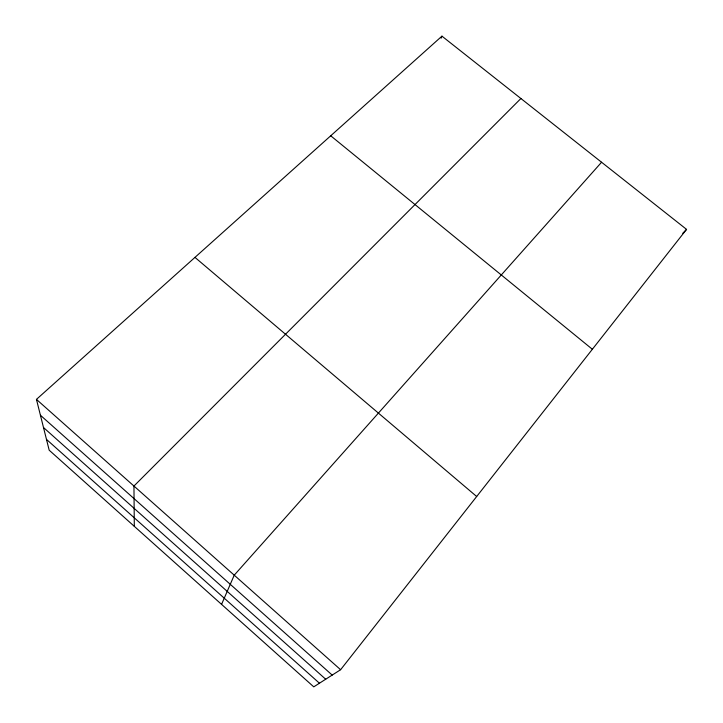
<?xml version="1.0" encoding="UTF-8"?>
<svg xmlns="http://www.w3.org/2000/svg" width="723" height="723" viewBox="0 0 723 723"><rect width="100%" height="100%" fill="white"/><g stroke="black" fill="none" stroke-linecap="round" stroke-linejoin="round"><path stroke-width="1.08" d="M441.138 38.183L441.952 36.15L686.552 229.372L340.605 669.715L313.764 686.85L49.182 450.194L36.448 399.385L441.952 36.15M221.563 604.383L234.234 575.174L601.572 162.241M682.765 233.294L686.552 229.372M520.903 98.518L133.945 486.046L134.315 526.344M330.718 135.788L592.354 349.263M194.966 257.388L476.683 496.511M36.448 399.385L340.605 669.715M40.425 415.246L332.191 675.083M43.497 427.528L325.702 679.231M46.471 439.385L319.449 683.217"/></g></svg>
